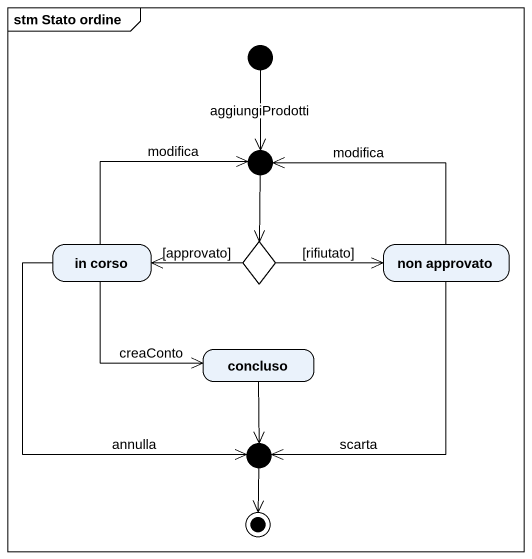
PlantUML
@startuml
mainframe stm Stato ordine
hide empty description
state junction1 <<choice>>
state "in corso" as in_corso
state choice1 <<choice>>
state "non approvato" as non_approvato
state concluso
state junction2 <<choice>>
[*] --> junction1 : aggiungiProdotti
junction1 --> choice1
in_corso -up-> junction1 : modifica
in_corso --> concluso : creaConto
in_corso --> junction2 : annulla
choice1 -left-> in_corso : [approvato]
choice1 -right-> non_approvato : [rifiutato]
non_approvato -left-> junction1 : modifica
non_approvato --> junction2 : scarta
concluso --> junction2
junction2 --> [*]
@enduml
